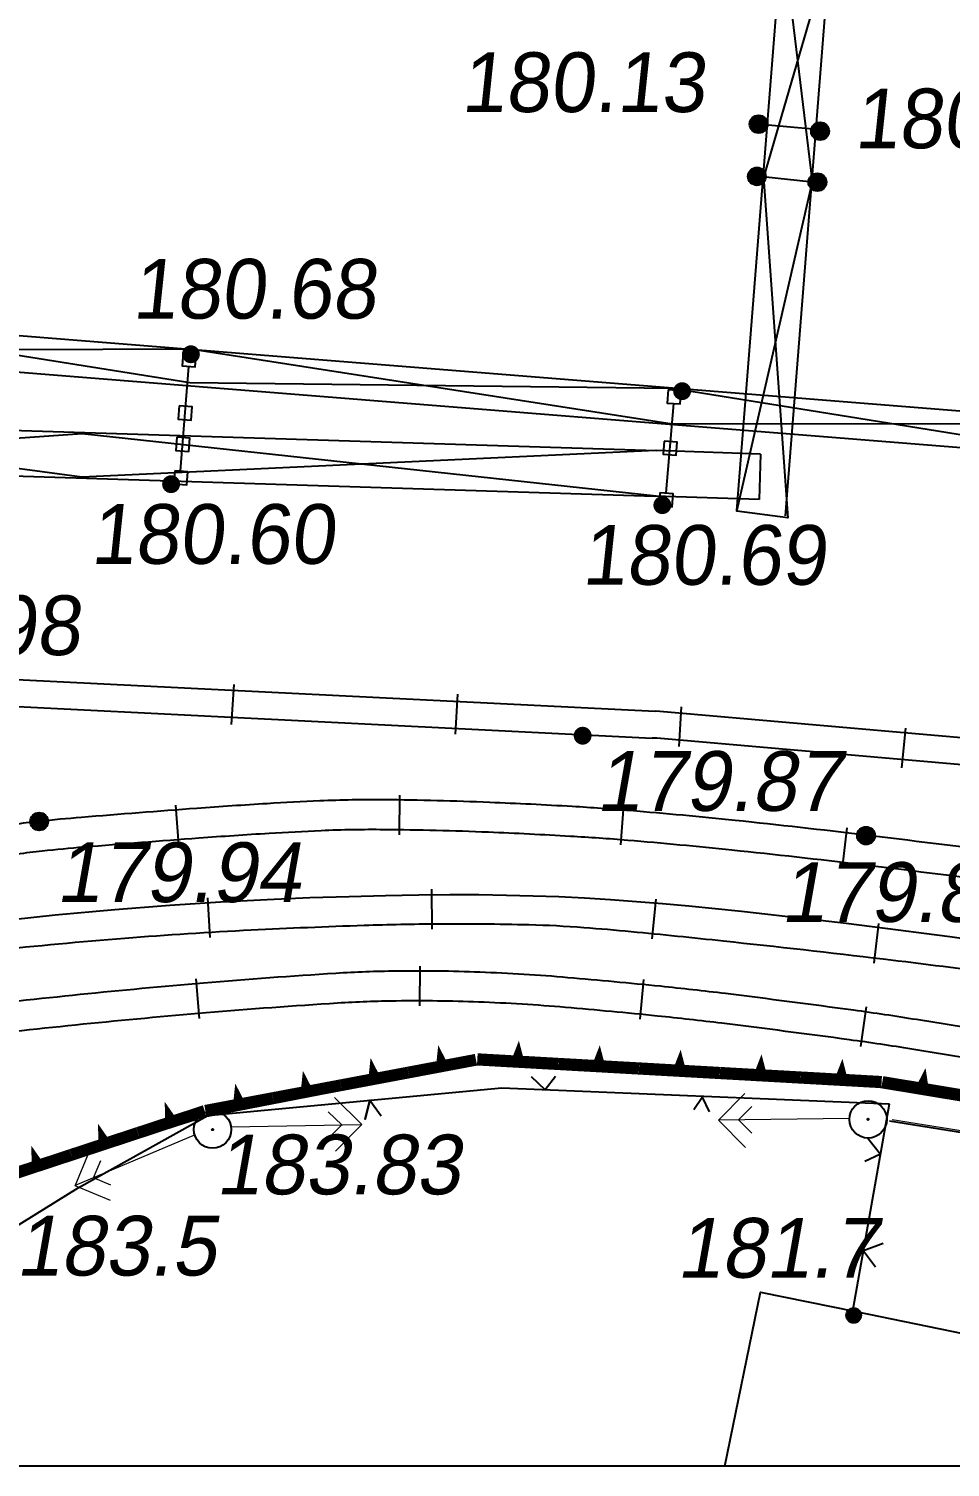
# Model space of a CAD drawing. Header units: millimetres. Extents: x 0 to 6474735, y 0 to 11273163.
# Drawn here: x 3233705.1 to 3233754.4, y 5634883.6 to 5634960.7 of the extents above; entities that cross this region are included whole.
import ezdxf
from ezdxf.enums import TextEntityAlignment as Align

# ---------------------------------------------------------------- set-up
doc = ezdxf.new("R2010")
doc.units = ezdxf.units.MM
for name, color, linetype in [('BL', 7, 'Continuous'), ('LINE_OBJ', 7, 'Continuous'), ('NB', 7, 'Continuous'), ('ВЫСОТЫ', 7, 'Continuous'), ('ГИДРОГРАФИЯ', 7, 'Continuous'), ('ЖЕЛЕЗНЫЕ_ДОРОГИ', 7, 'Continuous'), ('КОНТУРА_СМЕЖЕСТВ', 7, 'Continuous'), ('НАДЗЕМКА', 7, 'Continuous'), ('ПИКЕТЫ', 7, 'Continuous'), ('ТОКА_СТ', 1, 'Continuous')]:
    doc.layers.add(name, color=color, linetype=linetype)
doc.styles.add('universw', font='universw.shx', dxfattribs={"oblique": 10})

# ---------------------------------------------------------------- blocks, each defined once
blk = doc.blocks.new('piket')
at = {"layer": 'ПИКЕТЫ', "linetype": 'Continuous'}
h = blk.add_hatch(color=7, dxfattribs=at)
edge = h.paths.add_edge_path()
edge.add_arc((0, 0), 0.3, 0, 360)
at = {"layer": 'ПИКЕТЫ', "color": 7, "linetype": 'Continuous'}
blk.add_circle((0, 0), 0.3, dxfattribs=at)
at = {"layer": 'ВЫСОТЫ', "style": 'universw', "oblique": 6}
blk.add_attdef('H', (1.879, -0.227), '', height=2, dxfattribs=at)
at = {"layer": 'ТОКА_СТ', "style": 'universw', "oblique": 6, "flags": 1}
blk.add_attdef('POINT', text='', height=2, dxfattribs=at).set_placement((0, -2.787), align=Align.CENTER)
blk = doc.blocks.new('280_1')
at = {"color": 0, "linetype": 'Continuous', "const_width": 0.6}
blk.add_lwpolyline([(-1.994, -0.299), (2.002, -0.299)], dxfattribs=at)
at = {"color": 0, "linetype": 'Continuous'}
blk.add_lwpolyline([(0.004, -0.584, 0.5, 0, 0), (0.004, -1.423, 0, 0, 0)], format="xyseb", dxfattribs=at)
blk = doc.blocks.new('108_1')
at = {"linetype": 'Continuous'}
h = blk.add_hatch(color=7, dxfattribs=at)
edge = h.paths.add_edge_path()
edge.add_arc((0, 0), 0.0196, 0, 360)
at = {"color": 7, "linetype": 'Continuous'}
for radius in [0.5, 0.0196]:
    blk.add_circle((0, 0), radius, dxfattribs=at)

msp = doc.modelspace()

# ---------------------------------------------------------------- hatches: boundary and pattern name
at = {"layer": 'ПИКЕТЫ', "linetype": 'Continuous'}
h = msp.add_hatch(color=7, dxfattribs=at)
edge = h.paths.add_edge_path()
edge.add_arc((3233744.178, 5634955.608), 0.48, 0, 360)
h = msp.add_hatch(color=7, dxfattribs=at)
edge = h.paths.add_edge_path()
edge.add_arc((3233747.47, 5634955.228), 0.48, 0, 360)
h = msp.add_hatch(color=7, dxfattribs=at)
edge = h.paths.add_edge_path()
edge.add_arc((3233744.084, 5634952.807), 0.48, 0, 360)
h = msp.add_hatch(color=7, dxfattribs=at)
edge = h.paths.add_edge_path()
edge.add_arc((3233747.329, 5634952.496), 0.48, 0, 360)
h = msp.add_hatch(color=7, dxfattribs=at)
edge = h.paths.add_edge_path()
edge.add_arc((3233713.764, 5634943.276), 0.48, 0, 360)
h = msp.add_hatch(color=7, dxfattribs=at)
edge = h.paths.add_edge_path()
edge.add_arc((3233740.079, 5634941.298), 0.48, 0, 360)
h = msp.add_hatch(color=7, dxfattribs=at)
edge = h.paths.add_edge_path()
edge.add_arc((3233712.702, 5634936.314), 0.48, 0, 360)
h = msp.add_hatch(color=7, dxfattribs=at)
edge = h.paths.add_edge_path()
edge.add_arc((3233739.02, 5634935.19), 0.48, 0, 360)
h = msp.add_hatch(color=7, dxfattribs=at)
edge = h.paths.add_edge_path()
edge.add_arc((3233734.751, 5634922.836), 0.48, 0, 360)
h = msp.add_hatch(color=7, dxfattribs=at)
edge = h.paths.add_edge_path()
edge.add_arc((3233705.636, 5634918.239), 0.48, 0, 360)
h = msp.add_hatch(color=7, dxfattribs=at)
edge = h.paths.add_edge_path()
edge.add_arc((3233705.636, 5634918.239), 0.48, 0, 360)
h = msp.add_hatch(color=7, dxfattribs=at)
edge = h.paths.add_edge_path()
edge.add_arc((3233705.636, 5634918.239), 0.48, 0, 360)
h = msp.add_hatch(color=7, dxfattribs=at)
edge = h.paths.add_edge_path()
edge.add_arc((3233705.636, 5634918.239), 0.48, 0, 360)
h = msp.add_hatch(color=7, dxfattribs=at)
edge = h.paths.add_edge_path()
edge.add_arc((3233705.636, 5634918.239), 0.48, 0, 360)
h = msp.add_hatch(color=7, dxfattribs=at)
edge = h.paths.add_edge_path()
edge.add_arc((3233705.636, 5634918.239), 0.48, 0, 360)
h = msp.add_hatch(color=7, dxfattribs=at)
edge = h.paths.add_edge_path()
edge.add_arc((3233749.932, 5634917.481), 0.48, 0, 360)
h = msp.add_hatch(color=7, dxfattribs=at)
edge = h.paths.add_edge_path()
edge.add_arc((3233749.932, 5634917.481), 0.48, 0, 360)
h = msp.add_hatch(color=7, dxfattribs=at)
edge = h.paths.add_edge_path()
edge.add_arc((3233749.932, 5634917.481), 0.48, 0, 360)
h = msp.add_hatch(color=7, dxfattribs=at)
edge = h.paths.add_edge_path()
edge.add_arc((3233749.932, 5634917.481), 0.48, 0, 360)
h = msp.add_hatch(color=7, dxfattribs=at)
edge = h.paths.add_edge_path()
edge.add_arc((3233749.932, 5634917.481), 0.48, 0, 360)
h = msp.add_hatch(color=7, dxfattribs=at)
edge = h.paths.add_edge_path()
edge.add_arc((3233749.932, 5634917.481), 0.48, 0, 360)

# ---------------------------------------------------------------- linework, layer by layer
at = {"color": 7, "lineweight": 18}
msp.add_lwpolyline([(3233108.398, 5636373.935), (3234264.428, 5636373.965), (3234264.435, 5634883.717), (3233108.432, 5634883.638)], close=True, dxfattribs=at)
at = {"color": 7, "linetype": 'Continuous'}
msp.add_lwpolyline([(3233108.398, 5636373.935), (3234264.428, 5636373.965), (3234264.428, 5634993.959), (3233893.929, 5634993.934), (3233893.929, 5634883.692), (3233108.432, 5634883.692)], close=True, dxfattribs=at)
at = {"color": 7}
for points in [[(3233713.348, 5634943.355), (3233713.295, 5634942.65), (3233713.994, 5634942.598), (3233714.046, 5634943.301), (3233713.349, 5634943.353)], [(3233739.334, 5634941.369), (3233739.282, 5634940.663), (3233739.98, 5634940.611), (3233740.033, 5634941.314), (3233739.336, 5634941.366)], [(3233713.127, 5634940.509), (3233713.075, 5634939.803), (3233713.773, 5634939.751), (3233713.826, 5634940.455), (3233713.129, 5634940.507)], [(3233713.013, 5634938.829), (3233712.96, 5634938.124), (3233713.659, 5634938.071), (3233713.711, 5634938.775), (3233713.014, 5634938.827)], [(3233739.114, 5634938.62), (3233739.061, 5634937.915), (3233739.759, 5634937.862), (3233739.812, 5634938.566), (3233739.115, 5634938.618)], [(3233712.903, 5634937.033), (3233712.85, 5634936.327), (3233713.549, 5634936.275), (3233713.601, 5634936.978), (3233712.904, 5634937.03)], [(3233738.894, 5634935.86), (3233738.842, 5634935.154), (3233739.54, 5634935.102), (3233739.593, 5634935.805), (3233738.896, 5634935.857)]]:
    msp.add_lwpolyline(points, dxfattribs=at)
at = {"layer": 'BL'}
msp.add_line((3233713.641, 5634942.617), (3233713.197, 5634937.034), dxfattribs=at)
at = {"layer": 'BL', "color": 7}
for points in [[(3233745.428, 5634965.591), (3233742.996, 5634934.9)], [(3233748.035, 5634965.352), (3233745.6, 5634934.622)], [(3233644.551, 5634949.084), (3233767.218, 5634939.254)], [(3233644.161, 5634947.159), (3233766.828, 5634937.329)], [(3233638.313, 5634941.283), (3233738.707, 5634938.115)], [(3233638.169, 5634938.843), (3233738.636, 5634935.673)], [(3233744.278, 5634937.931), (3233738.707, 5634938.115)], [(3233744.278, 5634937.931), (3233744.207, 5634935.489)], [(3233744.207, 5634935.489), (3233738.636, 5634935.673)]]:
    msp.add_lwpolyline(points, dxfattribs=at)
at = {"layer": 'BL'}
for points in [[(3233745.433, 5634965.563), (3233748.098, 5634965.339), (3233744.439, 5634952.741), (3233745.748, 5634934.517), (3233743.017, 5634934.869), (3233747.057, 5634952.534), (3233745.491, 5634965.525)], [(3233744.683, 5634955.566), (3233747.076, 5634955.36)], [(3233744.56, 5634952.788), (3233746.886, 5634952.541)], [(3233644.461, 5634949.061), (3233665.824, 5634945.521), (3233690.157, 5634945.52), (3233713.713, 5634941.756), (3233739.566, 5634941.452), (3233762.74, 5634937.722), (3233767.212, 5634939.229)], [(3233767.066, 5634937.298), (3233762.845, 5634939.554), (3233739.544, 5634939.527), (3233713.741, 5634943.547), (3233690.217, 5634943.467), (3233665.895, 5634947.396), (3233644.152, 5634947.136)], [(3233638.22, 5634938.853), (3233660.028, 5634940.583), (3233684.469, 5634937.383), (3233707.946, 5634939.03), (3233738.689, 5634935.69)], [(3233738.668, 5634938.111), (3233707.914, 5634936.682), (3233684.523, 5634939.826), (3233659.997, 5634938.169), (3233638.315, 5634941.279)], [(3233739.611, 5634940.636), (3233739.214, 5634935.856)], [(3233681.355, 5634927), (3233738.634, 5634924.145)], [(3233681.192, 5634925.568), (3233738.471, 5634922.713)]]:
    msp.add_lwpolyline(points, dxfattribs=at)
at = {"layer": 'LINE_OBJ', "color": 7, "linetype": 'Continuous'}
msp.add_lwpolyline([(3233757.167, 5634916.601, 0.002014), (3233749.89, 5634917.51, 0.00414), (3233742.917, 5634918.294, 0.00515), (3233737.3, 5634918.82, 0.006178), (3233734.19, 5634919.04, 0.004352), (3233729.77, 5634919.26, 0.008042), (3233724.128, 5634919.4, 0.013124), (3233720.67, 5634919.34, 0.00423), (3233717.854, 5634919.193, 0.003153), (3233714.08, 5634918.94, 0.002354), (3233707.894, 5634918.457, 0.006421), (3233705.63, 5634918.24, 0.004536), (3233704.253, 5634918.078, -0.001087), (3233698.51, 5634917.36, -0.003499), (3233697.08, 5634917.195, -0.00149), (3233693.72, 5634916.84)], format="xyb", dxfattribs=at)
msp.add_lwpolyline([(3233757.167, 5634916.601, 0.002014), (3233749.89, 5634917.51, 0.00414), (3233742.917, 5634918.294, 0.00515), (3233737.3, 5634918.82, 0.006178), (3233734.19, 5634919.04, 0.004352), (3233729.77, 5634919.26, 0.008042), (3233724.128, 5634919.4, 0.013124), (3233720.67, 5634919.34, 0.00423), (3233717.854, 5634919.193, 0.003153), (3233714.08, 5634918.94, 0.002354), (3233707.894, 5634918.457, 0.006421), (3233705.63, 5634918.24, 0.004536), (3233704.253, 5634918.078, -0.001087), (3233698.51, 5634917.36, -0.003499), (3233697.08, 5634917.195, -0.00149), (3233693.72, 5634916.84)], format="xyb", dxfattribs=at)
at = {"layer": 'LINE_OBJ', "color": 7, "linetype": 'Continuous', "flags": 128}
msp.add_lwpolyline([(3233785.04, 5634900.3, 0.002786), (3233779.156, 5634901.489, 0.006051), (3233776.437, 5634901.988, 0.00003), (3233766.942, 5634903.613, 0.000397), (3233766.218, 5634903.736, 0.00066), (3233757.631, 5634905.179, 0.00108), (3233752.378, 5634906.043, 0.006396), (3233749.042, 5634906.541, 0.00313), (3233742.207, 5634907.427, 0.00543), (3233738.752, 5634907.816, 0.003814), (3233733.824, 5634908.277, 0.011996), (3233729.184, 5634908.564, 0.012619), (3233724.765, 5634908.62, 0.012432), (3233721.626, 5634908.502, 0.005528), (3233714.58, 5634907.984, 0.008305), (3233701.425, 5634906.649, 0.010237), (3233690.799, 5634905.171, 0.005782), (3233681.515, 5634903.575, 0.00707), (3233673.957, 5634902.075, 0.003857), (3233672.25, 5634901.697, 0.000651), (3233662.149, 5634899.366, 0.011699), (3233659.227, 5634898.615, 0.005432), (3233652.992, 5634896.783)], format="xyb", dxfattribs=at)
msp.add_lwpolyline([(3233785.04, 5634900.3, 0.002786), (3233779.156, 5634901.489, 0.006051), (3233776.437, 5634901.988, 0.00003), (3233766.942, 5634903.613, 0.000397), (3233766.218, 5634903.736, 0.00066), (3233757.631, 5634905.179, 0.00108), (3233752.378, 5634906.043, 0.006396), (3233749.042, 5634906.541, 0.00313), (3233742.207, 5634907.427, 0.00543), (3233738.752, 5634907.816, 0.003814), (3233733.824, 5634908.277, 0.011996), (3233729.184, 5634908.564, 0.012619), (3233724.765, 5634908.62, 0.012432), (3233721.626, 5634908.502, 0.005528), (3233714.58, 5634907.984, 0.008305), (3233701.425, 5634906.649, 0.010237), (3233690.799, 5634905.171, 0.005782), (3233681.515, 5634903.575, 0.00707), (3233673.957, 5634902.075, 0.003857), (3233672.25, 5634901.697, 0.000651), (3233662.149, 5634899.366, 0.011699), (3233659.227, 5634898.615, 0.005432), (3233652.992, 5634896.783)], format="xyb", dxfattribs=at)
msp.add_lwpolyline([(3233785.21, 5634887.39), (3233779.179, 5634888.49), (3233776.27, 5634894.81), (3233776.39, 5634899.73), (3233750.758, 5634903.978), (3233729.093, 5634905.195), (3233714.595, 5634902.461), (3233696.72, 5634896.59), (3233690.14, 5634895.98)], dxfattribs=at)
at = {"layer": 'NB', "color": 7, "linetype": 'Continuous', "lineweight": 20}
for p, q in [((3233742.054, 5634902.257), (3233749.024, 5634902.346)), ((3233758.213, 5634901.162), (3233751.329, 5634902.258)), ((3233707.584, 5634898.754), (3233714.004, 5634901.469)), ((3233722.887, 5634901.985), (3233715.918, 5634901.852))]:
    msp.add_line(p, q, dxfattribs=at)
at = {"layer": 'NB', "color": 7, "linetype": 'Continuous'}
for points, elevation in [([(3233776.39, 5634899.73), (3233750.497, 5634904.03), (3233728.939, 5634905.215), (3233714.336, 5634902.382)], 180.97), ([(3233714.675, 5634902.489), (3233730.415, 5634903.968), (3233751.189, 5634903.108)], 182.74), ([(3233723.342, 5634903.303), (3233723.106, 5634902.293), (3233723.342, 5634903.303), (3233723.949, 5634902.476)], 182.74), ([(3233749.21, 5634891.907), (3233751.189, 5634903.108)], 181.72), ([(3233696.72, 5634896.59), (3233709.409, 5634900.819), (3233714.673, 5634902.488)], 182.57), ([(3233702.198, 5634892.261), (3233702.78, 5634893.91), (3233704.19, 5634896.41), (3233707.73, 5634898.61), (3233714.675, 5634902.489)], 182.74), ([(3233751.188, 5634902.192), (3233795.07, 5634895.189)], 183.83)]:
    msp.add_lwpolyline(points, dxfattribs=dict(at, elevation=elevation))
for points in [[(3233733.303, 5634904.573), (3233732.74, 5634903.866), (3233732.006, 5634904.563)], [(3233740.715, 5634902.799), (3233741.153, 5634903.463), (3233741.522, 5634902.689)], [(3233750.028, 5634901.268), (3233750.714, 5634900.42), (3233749.862, 5634900.024)], [(3233750.857, 5634895.628), (3233749.796, 5634895.226), (3233750.442, 5634894.384)]]:
    msp.add_lwpolyline(points, dxfattribs=at)
at = {"layer": 'NB', "color": 7, "linetype": 'Continuous', "lineweight": 20}
for points in [[(3233743.481, 5634900.779), (3233742.02, 5634902.238), (3233743.437, 5634903.657)], [(3233721.451, 5634903.455), (3233722.92, 5634902.004), (3233721.512, 5634900.577)], [(3233743.81, 5634901.542), (3233743.099, 5634902.253), (3233743.809, 5634902.963)], [(3233721.126, 5634902.689), (3233721.841, 5634901.983), (3233721.136, 5634901.268)], [(3233709.463, 5634897.924), (3233707.559, 5634898.724), (3233708.336, 5634900.573)], [(3233709.48, 5634898.756), (3233708.553, 5634899.145), (3233708.943, 5634900.071)]]:
    msp.add_lwpolyline(points, dxfattribs=at)
at = {"layer": 'NB', "color": 6, "linetype": 'Continuous', "elevation": 183.83}
msp.add_lwpolyline([(3233751.19, 5634902.201), (3233795.074, 5634895.197)], dxfattribs=at)
at = {"layer": 'ЖЕЛЕЗНЫЕ_ДОРОГИ', "color": 7, "linetype": 'Continuous'}
for p, q in [((3233716.06, 5634925.574), (3233715.925, 5634923.445)), ((3233728.049, 5634925.056), (3233727.914, 5634922.927)), ((3233740.031, 5634924.39), (3233739.895, 5634922.261)), ((3233752.045, 5634923.237), (3233751.824, 5634921.115)), ((3233712.937, 5634919.123), (3233713.097, 5634916.995)), ((3233712.937, 5634919.123), (3233713.097, 5634916.995)), ((3233724.944, 5634919.658), (3233724.916, 5634917.525)), ((3233724.944, 5634919.658), (3233724.916, 5634917.525)), ((3233736.948, 5634919.116), (3233736.777, 5634916.99)), ((3233736.948, 5634919.116), (3233736.777, 5634916.99)), ((3233748.895, 5634917.897), (3233748.645, 5634915.779)), ((3233748.895, 5634917.897), (3233748.645, 5634915.779)), ((3233726.655, 5634914.605), (3233726.674, 5634912.471)), ((3233726.655, 5634914.605), (3233726.674, 5634912.471)), ((3233714.651, 5634914.154), (3233714.778, 5634912.024)), ((3233714.651, 5634914.154), (3233714.778, 5634912.024)), ((3233738.664, 5634914.075), (3233738.454, 5634911.952)), ((3233738.664, 5634914.075), (3233738.454, 5634911.952)), ((3233750.597, 5634912.769), (3233750.346, 5634910.65)), ((3233750.597, 5634912.769), (3233750.346, 5634910.65)), ((3233714.02, 5634909.809), (3233714.202, 5634907.684)), ((3233714.02, 5634909.809), (3233714.202, 5634907.684)), ((3233726.02, 5634910.493), (3233726.016, 5634908.36)), ((3233726.02, 5634910.493), (3233726.016, 5634908.36)), ((3233738.018, 5634909.765), (3233737.809, 5634907.642)), ((3233738.018, 5634909.765), (3233737.809, 5634907.642)), ((3233749.939, 5634908.301), (3233749.641, 5634906.188)), ((3233749.939, 5634908.301), (3233749.641, 5634906.188))]:
    msp.add_line(p, q, dxfattribs=at)
at = {"layer": 'ЖЕЛЕЗНЫЕ_ДОРОГИ', "color": 7}
for points in [[(3233877.968, 5634894.796), (3233847.981, 5634903.15), (3233813.384, 5634911.685), (3233783.54, 5634918.563), (3233762.181, 5634922.098), (3233738.891, 5634924.132), (3233738.634, 5634924.145)], [(3233877.806, 5634893.364), (3233847.818, 5634901.718), (3233813.222, 5634910.253), (3233783.378, 5634917.131), (3233762.019, 5634920.665), (3233738.729, 5634922.7), (3233738.471, 5634922.713)]]:
    msp.add_lwpolyline(points, dxfattribs=at)
at = {"layer": 'ЖЕЛЕЗНЫЕ_ДОРОГИ', "color": 7, "linetype": 'Continuous'}
for points in [[(3233757.167, 5634916.601, 0.002014), (3233749.89, 5634917.51, 0.00414), (3233742.917, 5634918.294, 0.00515), (3233737.3, 5634918.82, 0.006178), (3233734.19, 5634919.04, 0.004352), (3233729.77, 5634919.26, 0.008042), (3233724.128, 5634919.4, 0.013124), (3233720.67, 5634919.34, 0.00423), (3233717.854, 5634919.193, 0.003153), (3233714.08, 5634918.94, 0.002354), (3233707.894, 5634918.457, 0.006421), (3233705.63, 5634918.24, 0.004536), (3233704.253, 5634918.078, -0.001087), (3233698.51, 5634917.36, -0.003499), (3233697.08, 5634917.195, -0.00149), (3233693.72, 5634916.84)], [(3233757.167, 5634916.601, 0.002014), (3233749.89, 5634917.51, 0.00414), (3233742.917, 5634918.294, 0.00515), (3233737.3, 5634918.82, 0.006178), (3233734.19, 5634919.04, 0.004352), (3233729.77, 5634919.26, 0.008042), (3233724.128, 5634919.4, 0.013124), (3233720.67, 5634919.34, 0.00423), (3233717.854, 5634919.193, 0.003153), (3233714.08, 5634918.94, 0.002354), (3233707.894, 5634918.457, 0.006421), (3233705.63, 5634918.24, 0.004536), (3233704.253, 5634918.078, -0.001087), (3233698.51, 5634917.36, -0.003499), (3233697.08, 5634917.195, -0.00149), (3233693.72, 5634916.84)], [(3233756.962, 5634915.014, 0.002014), (3233749.698, 5634915.922, 0.00414), (3233742.751, 5634916.703, 0.00515), (3233737.167, 5634917.226, 0.006178), (3233734.097, 5634917.443, 0.004352), (3233729.704, 5634917.661, 0.008042), (3233724.114, 5634917.8, 0.013124), (3233720.74, 5634917.742, 0.00423), (3233717.951, 5634917.596, 0.003153), (3233714.197, 5634917.344, 0.002354), (3233708.026, 5634916.862, 0.006421), (3233705.803, 5634916.649, 0.004536), (3233704.455, 5634916.49, -0.001087), (3233698.705, 5634915.772, -0.003499), (3233697.253, 5634915.604, -0.00149), (3233693.883, 5634915.248, -0.00149)], [(3233756.962, 5634915.014, 0.002014), (3233749.698, 5634915.922, 0.00414), (3233742.751, 5634916.703, 0.00515), (3233737.167, 5634917.226, 0.006178), (3233734.097, 5634917.443, 0.004352), (3233729.704, 5634917.661, 0.008042), (3233724.114, 5634917.8, 0.013124), (3233720.74, 5634917.742, 0.00423), (3233717.951, 5634917.596, 0.003153), (3233714.197, 5634917.344, 0.002354), (3233708.026, 5634916.862, 0.006421), (3233705.803, 5634916.649, 0.004536), (3233704.455, 5634916.49, -0.001087), (3233698.705, 5634915.772, -0.003499), (3233697.253, 5634915.604, -0.00149), (3233693.883, 5634915.248, -0.00149)]]:
    msp.add_lwpolyline(points, format="xyb", dxfattribs=at)
msp.add_lwpolyline([(3233755.808, 5634911.868), (3233754.42, 5634912.056), (3233753.032, 5634912.241), (3233751.645, 5634912.421), (3233750.256, 5634912.596), (3233748.864, 5634912.768), (3233747.469, 5634912.936), (3233746.07, 5634913.099), (3233744.665, 5634913.258), (3233743.257, 5634913.411), (3233741.848, 5634913.557), (3233740.44, 5634913.694), (3233739.034, 5634913.821), (3233737.634, 5634913.936), (3233736.241, 5634914.037), (3233734.858, 5634914.124), (3233733.482, 5634914.194), (3233732.095, 5634914.247), (3233730.673, 5634914.283), (3233729.195, 5634914.303), (3233727.636, 5634914.306), (3233725.974, 5634914.291), (3233724.186, 5634914.26), (3233722.25, 5634914.211), (3233720.143, 5634914.143), (3233717.848, 5634914.048), (3233715.352, 5634913.918), (3233712.638, 5634913.742), (3233709.692, 5634913.511), (3233706.498, 5634913.216), (3233703.042, 5634912.847)], dxfattribs=at)
msp.add_lwpolyline([(3233755.808, 5634911.868), (3233754.42, 5634912.056), (3233753.032, 5634912.241), (3233751.645, 5634912.421), (3233750.256, 5634912.596), (3233748.864, 5634912.768), (3233747.469, 5634912.936), (3233746.07, 5634913.099), (3233744.665, 5634913.258), (3233743.257, 5634913.411), (3233741.848, 5634913.557), (3233740.44, 5634913.694), (3233739.034, 5634913.821), (3233737.634, 5634913.936), (3233736.241, 5634914.037), (3233734.858, 5634914.124), (3233733.482, 5634914.194), (3233732.095, 5634914.247), (3233730.673, 5634914.283), (3233729.195, 5634914.303), (3233727.636, 5634914.306), (3233725.974, 5634914.291), (3233724.186, 5634914.26), (3233722.25, 5634914.211), (3233720.143, 5634914.143), (3233717.848, 5634914.048), (3233715.352, 5634913.918), (3233712.638, 5634913.742), (3233709.692, 5634913.511), (3233706.498, 5634913.216), (3233703.042, 5634912.847)], dxfattribs=at)
at = {"layer": 'ЖЕЛЕЗНЫЕ_ДОРОГИ', "color": 7, "linetype": 'Continuous', "flags": 128}
for points in [[(3233785.71, 5634904.728, -0.001415), (3233781.186, 5634905.605, -0.00312), (3233779.122, 5634906.024, -0.000733), (3233772.529, 5634907.416, 0.002285), (3233770.427, 5634907.853, 0.009007), (3233764.649, 5634908.919, 0.007113), (3233757.265, 5634910.037, 0.00425), (3233750.856, 5634910.858, 0.003195), (3233742.3, 5634911.825, 0.002508), (3233737.353, 5634912.328, 0.004862), (3233734.82, 5634912.547, 0.012982), (3233731.872, 5634912.697, 0.007943), (3233726.965, 5634912.74, 0.006469), (3233723.042, 5634912.662, 0.004221), (3233716.997, 5634912.412, 0.007339), (3233710.221, 5634911.975, 0.007009), (3233703.138, 5634911.314, 0.010971), (3233692.975, 5634909.994, 0.012149), (3233683.876, 5634908.383, 0.00075), (3233680.977, 5634907.791, 0.000112), (3233661.55, 5634903.796, 0.000844), (3233659.472, 5634903.364, 0.000267), (3233652.9, 5634901.984, 0.000267)], [(3233785.71, 5634904.728, -0.001415), (3233781.186, 5634905.605, -0.00312), (3233779.122, 5634906.024, -0.000733), (3233772.529, 5634907.416, 0.002285), (3233770.427, 5634907.853, 0.009007), (3233764.649, 5634908.919, 0.007113), (3233757.265, 5634910.037, 0.00425), (3233750.856, 5634910.858, 0.003195), (3233742.3, 5634911.825, 0.002508), (3233737.353, 5634912.328, 0.004862), (3233734.82, 5634912.547, 0.012982), (3233731.872, 5634912.697, 0.007943), (3233726.965, 5634912.74, 0.006469), (3233723.042, 5634912.662, 0.004221), (3233716.997, 5634912.412, 0.007339), (3233710.221, 5634911.975, 0.007009), (3233703.138, 5634911.314, 0.010971), (3233692.975, 5634909.994, 0.012149), (3233683.876, 5634908.383, 0.00075), (3233680.977, 5634907.791, 0.000112), (3233661.55, 5634903.796, 0.000844), (3233659.472, 5634903.364, 0.000267), (3233652.9, 5634901.984, 0.000267)], [(3233785.366, 5634901.867, 0.002786), (3233779.464, 5634903.059, 0.006051), (3233776.707, 5634903.565, 0.00003), (3233767.211, 5634905.19, 0.000397), (3233766.485, 5634905.313, 0.00066), (3233757.894, 5634906.757, 0.00108), (3233752.634, 5634907.622, 0.006396), (3233749.258, 5634908.126, 0.00313), (3233742.403, 5634909.015, 0.00543), (3233738.914, 5634909.407, 0.003814), (3233733.961, 5634909.871, 0.011996), (3233729.245, 5634910.163, 0.012619), (3233724.745, 5634910.22, 0.012432), (3233721.526, 5634910.099, 0.005528), (3233714.445, 5634909.578, 0.008305), (3233701.237, 5634908.238, 0.010237), (3233690.546, 5634906.751, 0.005782), (3233681.225, 5634905.149, 0.00707), (3233673.624, 5634903.64, 0.003857), (3233671.892, 5634903.256, 0.000651), (3233661.787, 5634900.924, 0.011699), (3233658.792, 5634900.155, 0.005432), (3233652.525, 5634898.314, 0.005432)], [(3233785.366, 5634901.867, 0.002786), (3233779.464, 5634903.059, 0.006051), (3233776.707, 5634903.565, 0.00003), (3233767.211, 5634905.19, 0.000397), (3233766.485, 5634905.313, 0.00066), (3233757.894, 5634906.757, 0.00108), (3233752.634, 5634907.622, 0.006396), (3233749.258, 5634908.126, 0.00313), (3233742.403, 5634909.015, 0.00543), (3233738.914, 5634909.407, 0.003814), (3233733.961, 5634909.871, 0.011996), (3233729.245, 5634910.163, 0.012619), (3233724.745, 5634910.22, 0.012432), (3233721.526, 5634910.099, 0.005528), (3233714.445, 5634909.578, 0.008305), (3233701.237, 5634908.238, 0.010237), (3233690.546, 5634906.751, 0.005782), (3233681.225, 5634905.149, 0.00707), (3233673.624, 5634903.64, 0.003857), (3233671.892, 5634903.256, 0.000651), (3233661.787, 5634900.924, 0.011699), (3233658.792, 5634900.155, 0.005432), (3233652.525, 5634898.314, 0.005432)], [(3233785.04, 5634900.3, 0.002786), (3233779.156, 5634901.489, 0.006051), (3233776.437, 5634901.988, 0.00003), (3233766.942, 5634903.613, 0.000397), (3233766.218, 5634903.736, 0.00066), (3233757.631, 5634905.179, 0.00108), (3233752.378, 5634906.043, 0.006396), (3233749.042, 5634906.541, 0.00313), (3233742.207, 5634907.427, 0.00543), (3233738.752, 5634907.816, 0.003814), (3233733.824, 5634908.277, 0.011996), (3233729.184, 5634908.564, 0.012619), (3233724.765, 5634908.62, 0.012432), (3233721.626, 5634908.502, 0.005528), (3233714.58, 5634907.984, 0.008305), (3233701.425, 5634906.649, 0.010237), (3233690.799, 5634905.171, 0.005782), (3233681.515, 5634903.575, 0.00707), (3233673.957, 5634902.075, 0.003857), (3233672.25, 5634901.697, 0.000651), (3233662.149, 5634899.366, 0.011699), (3233659.227, 5634898.615, 0.005432), (3233652.992, 5634896.783)], [(3233785.04, 5634900.3, 0.002786), (3233779.156, 5634901.489, 0.006051), (3233776.437, 5634901.988, 0.00003), (3233766.942, 5634903.613, 0.000397), (3233766.218, 5634903.736, 0.00066), (3233757.631, 5634905.179, 0.00108), (3233752.378, 5634906.043, 0.006396), (3233749.042, 5634906.541, 0.00313), (3233742.207, 5634907.427, 0.00543), (3233738.752, 5634907.816, 0.003814), (3233733.824, 5634908.277, 0.011996), (3233729.184, 5634908.564, 0.012619), (3233724.765, 5634908.62, 0.012432), (3233721.626, 5634908.502, 0.005528), (3233714.58, 5634907.984, 0.008305), (3233701.425, 5634906.649, 0.010237), (3233690.799, 5634905.171, 0.005782), (3233681.515, 5634903.575, 0.00707), (3233673.957, 5634902.075, 0.003857), (3233672.25, 5634901.697, 0.000651), (3233662.149, 5634899.366, 0.011699), (3233659.227, 5634898.615, 0.005432), (3233652.992, 5634896.783)]]:
    msp.add_lwpolyline(points, format="xyb", dxfattribs=at)
at = {"layer": 'КОНТУРА_СМЕЖЕСТВ', "color": 7, "linetype": 'Continuous'}
msp.add_lwpolyline([(3233742.364, 5634883.692), (3233744.28, 5634893.02), (3233749.38, 5634891.98), (3233756.43, 5634890.53), (3233755.025, 5634883.692)], dxfattribs=at)
at = {"layer": 'ПИКЕТЫ', "color": 7, "linetype": 'Continuous'}
for centre in [(3233744.178, 5634955.608, 180.59), (3233747.47, 5634955.228, 180.59), (3233744.084, 5634952.807, 180.59), (3233747.329, 5634952.496, 180.59), (3233705.636, 5634918.239, 179.68), (3233705.636, 5634918.239, 179.68), (3233705.636, 5634918.239, 179.68), (3233705.636, 5634918.239, 179.68), (3233705.636, 5634918.239, 179.68), (3233705.636, 5634918.239, 179.68), (3233749.932, 5634917.481, 179.04), (3233749.932, 5634917.481, 179.04), (3233749.932, 5634917.481, 179.04), (3233749.932, 5634917.481, 179.04), (3233749.932, 5634917.481, 179.04), (3233749.932, 5634917.481, 179.04)]:
    msp.add_circle(centre, 0.48, dxfattribs=at)

# ---------------------------------------------------------------- block references
at = {"layer": 'ГИДРОГРАФИЯ', "color": 7, "linetype": 'Continuous'}
for p, xscale, zscale, rotation in [((3233727.281, 5634904.854), 0.9221147611638227, 0.9221147611638227, 190.6807999711056), ((3233731.259, 5634905.074), 1.084957109099352, 1.084957109099352, 176.7843000167735), ((3233723.656, 5634904.17), 0.9221147611638227, 0.9221147611638227, 190.6807999711056), ((3233735.592, 5634904.83), 1.084957109099352, 1.084957109099352, 176.7843000167735), ((3233739.925, 5634904.587), 1.084957109099352, 1.084957109099352, 176.7843000167735), ((3233744.258, 5634904.343), 1.084957109099352, 1.084957109099352, 176.7843000167735), ((3233748.591, 5634904.1), 1.084957109099352, 1.084957109099352, 176.7843000167735), ((3233720.032, 5634903.486), 0.9221147611638227, 0.9221147611638227, 190.6807999711056), ((3233752.894, 5634903.624), 1.082573571046604, 1.082573571046604, 170.5895000007741), ((3233716.407, 5634902.803), 0.9221147611638227, 0.9221147611638227, 190.6807999711056), ((3233712.807, 5634901.874), 0.9407082136536259, 0.9407082136536259, 198.182799990913), ((3233709.232, 5634900.7), 0.9407082136536259, 0.9407082136536259, 198.182799990913), ((3233705.657, 5634899.525), 0.9407082136536259, 0.9407082136536259, 198.182799990913)]:
    msp.add_blockref('280_1', p, dxfattribs=dict(at, xscale=xscale, zscale=zscale, rotation=rotation))
at = {"layer": 'НАДЗЕМКА', "color": 7, "xscale": 2, "yscale": 2, "zscale": 2}
for p in [(3233750.044, 5634902.277), (3233714.923, 5634901.733, 3.25)]:
    msp.add_blockref('108_1', p, dxfattribs=at)
at = {"layer": 'ПИКЕТЫ', "color": 4}
ref = msp.add_blockref('piket', (3233702.78, 5634893.91, 183.54), dxfattribs=dict(at, xscale=1.333333333333333, yscale=1.333333333333333, zscale=1.333333333333333))
ref.add_attrib('H', '183.5', (3233704.38, 5634893.91, 183.54), dxfattribs={"layer": 'ВЫСОТЫ', "height": 3.2, "style": 'universw', "oblique": 10})
ref = msp.add_blockref('piket', (3233702.78, 5634893.91, 183.54), dxfattribs=dict(at, xscale=1.333333333333333, yscale=1.333333333333333, zscale=1.333333333333333))
ref.add_attrib('H', '183.5', (3233704.38, 5634893.91, 183.54), dxfattribs={"layer": 'ВЫСОТЫ', "height": 3.2, "style": 'universw', "oblique": 10})
ref = msp.add_blockref('piket', (3233749.27, 5634891.77, 181.72), dxfattribs=dict(at, xscale=1.333333333333333, yscale=1.333333333333333, zscale=1.333333333333333))
ref.add_attrib('H', '181.7', (3233739.782, 5634893.794, 181.72), dxfattribs={"layer": 'ВЫСОТЫ', "height": 3.2, "style": 'universw', "oblique": 10})

# ---------------------------------------------------------------- texts
at = {"layer": 'ВЫСОТЫ', "style": 'universw', "oblique": 6}
for tag, p in [('180.13', (3233728.226, 5634956.253, 180.59)), ('180.05', (3233749.288, 5634954.312, 180.59)), ('180.68', (3233710.611, 5634945.184, 180.56)), ('180.60', (3233708.373, 5634932.046, 180.56)), ('180.69', (3233734.69, 5634930.923, 180.56)), ('179.98', (3233694.768, 5634927.155, 180.56))]:
    msp.add_attdef(tag, p, '', height=3.2, dxfattribs=at)
at = {"layer": 'ВЫСОТЫ', "style": 'universw', "oblique": 10}
for tag, p in [('179.87', (3233742.008, 5634918.809, 179.04)), ('179.94', (3233713.075, 5634913.92, 179.68)), ('179.81', (3233751.898, 5634912.856, 179.04)), ('183.83', (3233721.63, 5634898.26, 179.04))]:
    msp.add_attdef(tag, text='', height=3.2, dxfattribs=at).set_placement(p, align=Align.CENTER)

doc.saveas('drawing.dxf')
